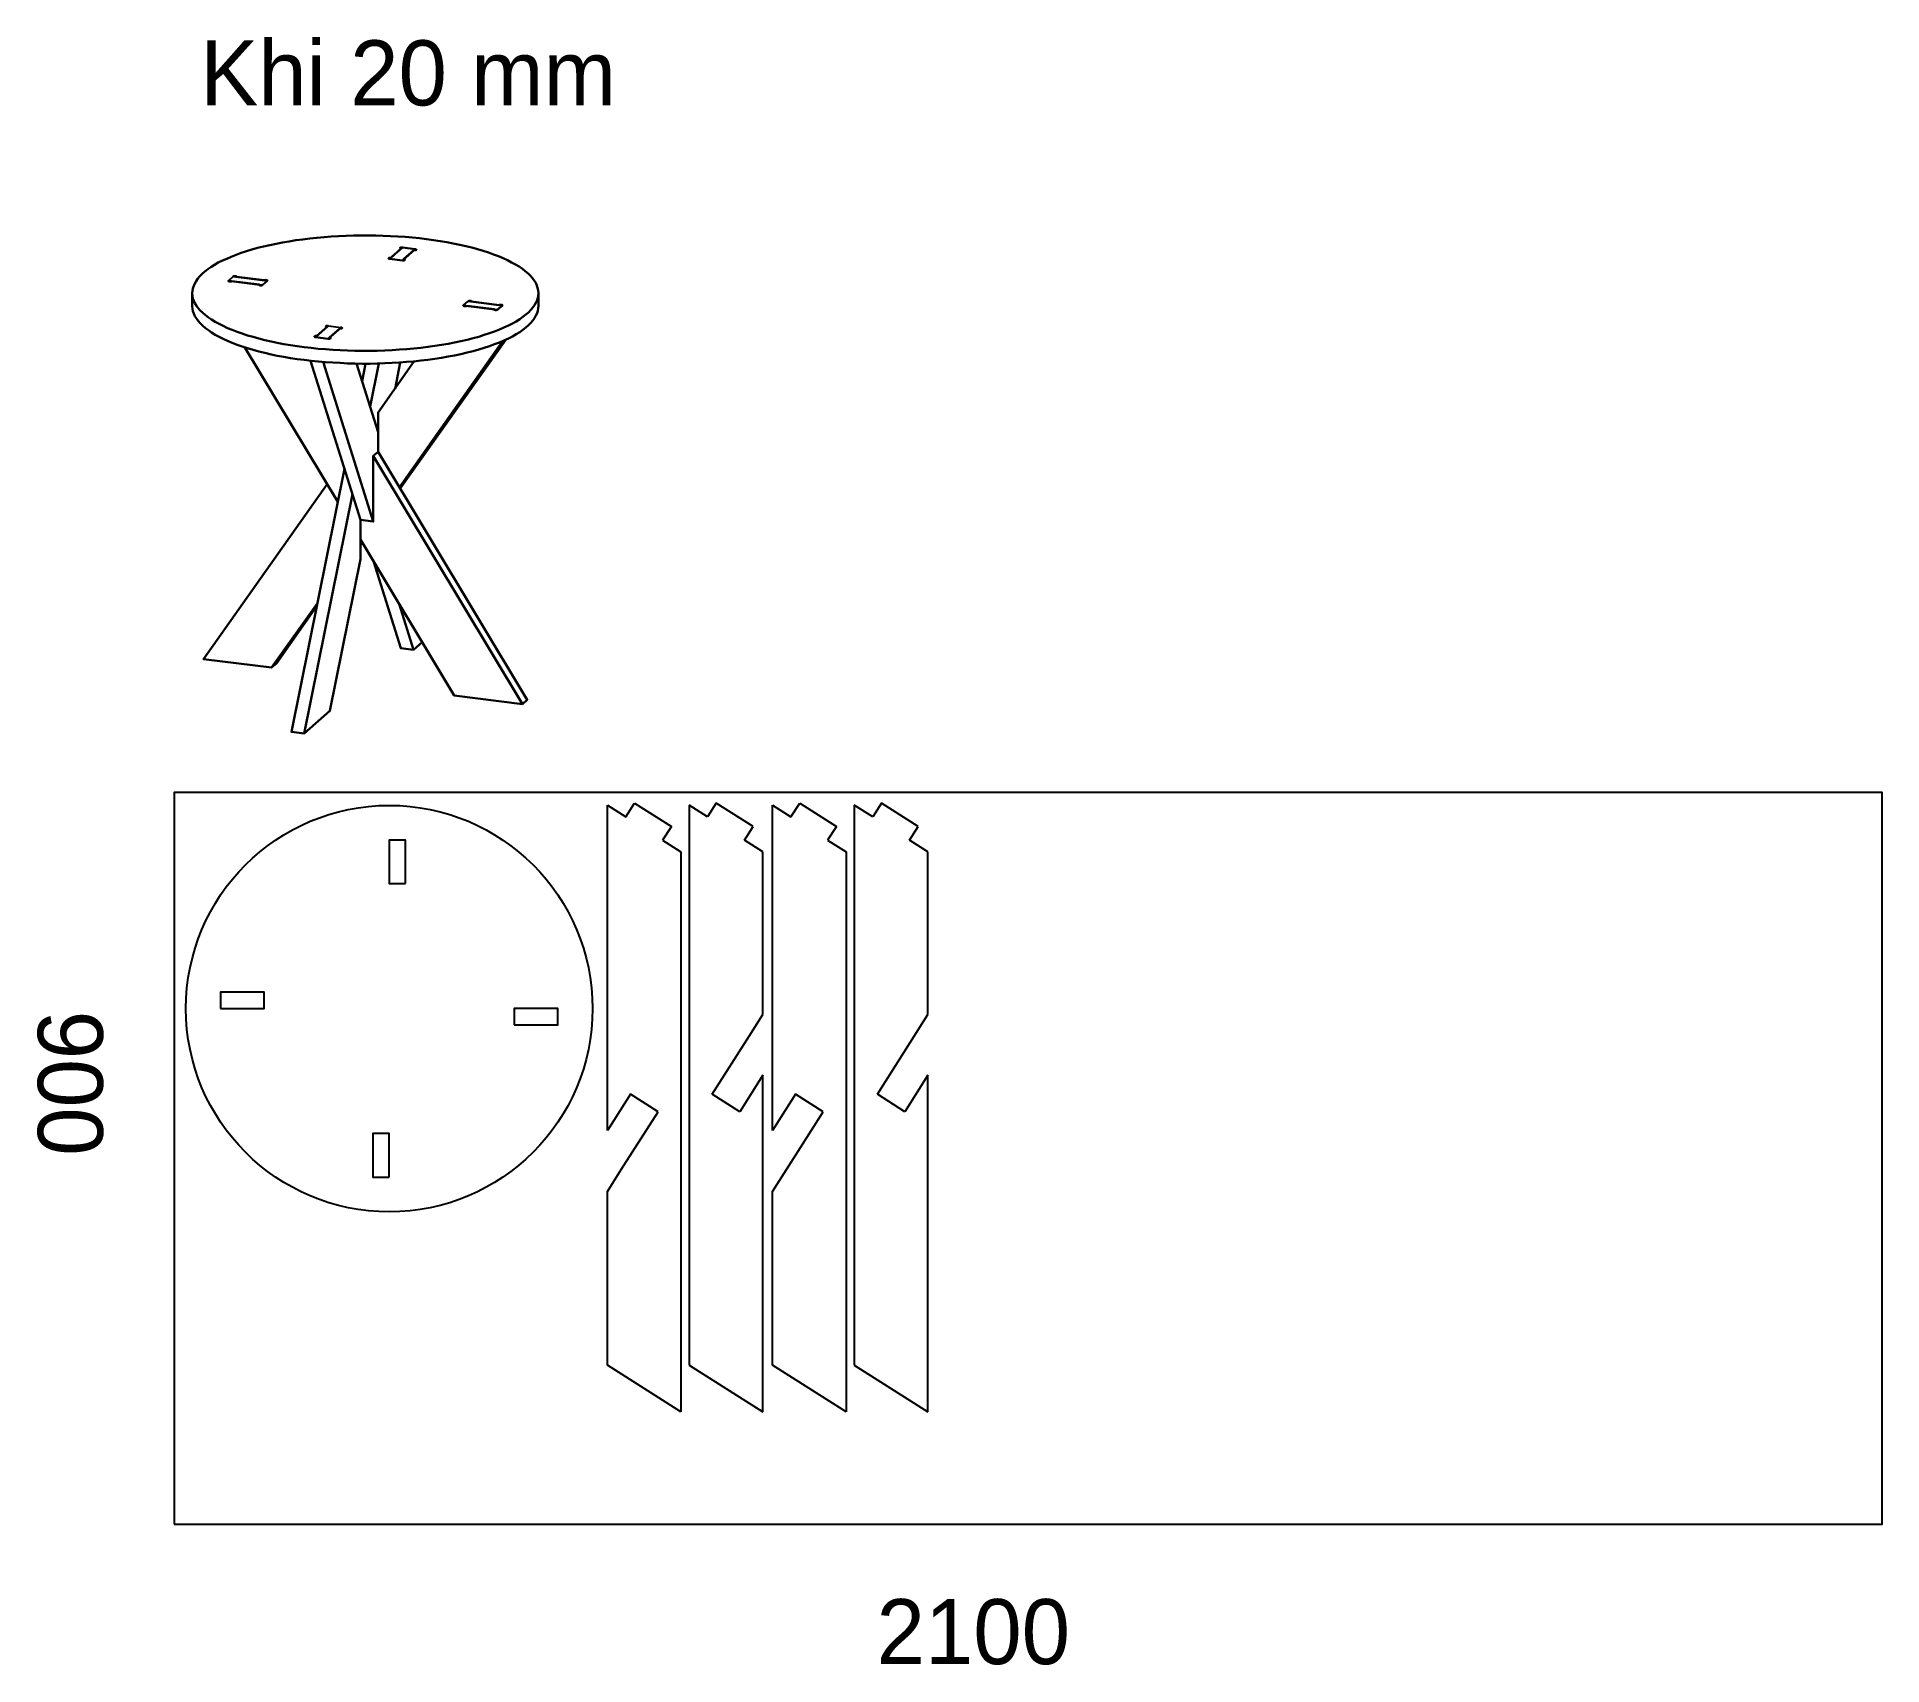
# Model space of a CAD drawing. Header units: millimetres. Extents: x 2405 to 4674, y -500 to 1503.
import ezdxf

# ---------------------------------------------------------------- set-up
doc = ezdxf.new("R2010")
doc.units = ezdxf.units.MM
doc.header["$MEASUREMENT"] = 0
doc.layers.add('Predeterminado', color=18, linetype='Continuous', true_color=0x000000)

msp = doc.modelspace()

# ---------------------------------------------------------------- linework, layer by layer
at = {"layer": 'Predeterminado', "color": 18, "lineweight": 30, "true_color": 0x000000}
for points in [[(2734.1, 1121), (2742.6, 1120.1), (2751.4, 1119.1), (2760.3, 1118.4), (2769.3, 1117.8), (2778.3, 1117.2), (2787.3, 1116.9), (2796.5, 1116.6), (2805.7, 1116.5), (2814.8, 1116.5), (2824, 1116.6), (2833.1, 1117), (2842.2, 1117.4), (2851.2, 1117.9), (2860.1, 1118.5), (2869, 1119.4), (2877.7, 1120.3), (2886.3, 1121.3), (2894.7, 1122.4), (2903, 1123.8), (2911.2, 1125.2), (2919.1, 1126.7), (2926.9, 1128.3), (2934.4, 1130), (2941.7, 1131.9), (2948.8, 1133.8), (2955.5, 1136), (2962.1, 1138.1), (2968.3, 1140.2), (2974.3, 1142.6), (2979.8, 1145), (2985.2, 1147.5), (2990.1, 1150.1), (2994.8, 1152.7), (2999.2, 1155.4), (3003.1, 1158.1), (3006.7, 1161), (3009.9, 1163.8), (3012.8, 1166.7), (3015.3, 1169.6), (3017.4, 1172.6), (3019.1, 1175.6), (3020.5, 1178.6), (3021.4, 1181.6), (3021.9, 1184.7), (3022.2, 1187.8), (3021.9, 1190.8), (3021.2, 1193.8), (3020.3, 1196.9), (3018.8, 1199.9), (3016.9, 1202.9), (3014.8, 1205.9), (3012.2, 1208.7), (3009.4, 1211.7), (3006, 1214.6), (3002.4, 1217.3), (2998.3, 1220), (2993.9, 1222.7), (2989.2, 1225.3), (2984.1, 1227.9), (2978.8, 1230.3), (2973.1, 1232.8), (2967, 1235.1), (2960.8, 1237.3), (2954.1, 1239.4), (2947.4, 1241.5), (2940.2, 1243.4), (2932.9, 1245.1), (2925.3, 1246.9), (2917.5, 1248.6), (2909.5, 1250), (2901.4, 1251.4), (2893.1, 1252.6), (2884.5, 1253.8), (2875.9, 1254.9), (2867.1, 1255.7), (2858.3, 1256.5), (2849.3, 1257.1), (2840.3, 1257.6), (2831.2, 1258.1), (2822.1, 1258.3), (2812.9, 1258.4), (2803.8, 1258.3), (2794.7, 1258.2), (2785.6, 1257.9), (2776.4, 1257.6), (2767.4, 1257), (2758.5, 1256.3), (2749.6, 1255.6), (2740.9, 1254.6), (2732.3, 1253.5), (2723.8, 1252.4), (2715.5, 1251.1), (2707.4, 1249.8), (2699.5, 1248.2), (2691.7, 1246.6), (2684.2, 1244.8), (2676.9, 1243), (2669.9, 1241), (2663.1, 1239), (2656.6, 1236.8), (2650.3, 1234.6), (2644.4, 1232.2), (2638.8, 1229.8), (2633.5, 1227.4), (2628.5, 1224.9), (2623.8, 1222.1), (2619.5, 1219.5), (2615.5, 1216.8), (2611.9, 1214), (2608.7, 1211.1), (2605.9, 1208.2), (2603.4, 1205.3), (2601.2, 1202.2), (2599.5, 1199.3), (2598.2, 1196.3), (2597.2, 1193.2), (2596.6, 1190.1), (2596.5, 1187.2), (2596.7, 1184.1), (2597.3, 1181), (2598.4, 1178), (2599.8, 1175), (2601.6, 1172), (2603.8, 1169), (2606.3, 1166.1), (2609.3, 1163.2), (2612.6, 1160.4), (2616.3, 1157.5), (2620.3, 1154.8), (2624.7, 1152.1), (2629.4, 1149.5), (2634.5, 1147), (2639.9, 1144.5), (2645.6, 1142.1), (2651.6, 1139.9), (2657.9, 1137.6), (2664.4, 1135.5), (2671.3, 1133.5), (2678.4, 1131.5), (2685.7, 1129.7), (2693.3, 1128), (2701, 1126.4), (2709.1, 1124.8), (2717.3, 1123.5), (2725.6, 1122.2)], [(2854.9, 1243.6), (2839.1, 1229.6), (2854.8, 1227.6), (2870.7, 1241.6)], [(2682.9, 1197.4), (2640.9, 1202.7), (2640.8, 1202.3), (2641.1, 1202.1), (2641.5, 1201.9), (2642.2, 1201.8), (2643.2, 1201.6), (2644, 1201.8), (2644.7, 1201.9), (2645.2, 1202.1), (2678.6, 1198), (2678.5, 1197.6), (2678.8, 1197.4), (2679.2, 1197.1), (2679.9, 1196.9), (2680.9, 1196.9), (2681.7, 1197), (2682.4, 1197.1)], [(2646.9, 1207.9), (2688.8, 1202.6), (2688.9, 1202.9), (2688.7, 1203.2), (2688.2, 1203.4), (2687.5, 1203.5), (2686.7, 1203.6), (2685.7, 1203.5), (2685, 1203.4), (2684.7, 1203.2), (2651.1, 1207.3), (2651.3, 1207.7), (2651, 1207.9), (2650.5, 1208.2), (2649.8, 1208.4), (2648.9, 1208.4), (2648.1, 1208.3), (2647.3, 1208.2)]]:
    msp.add_lwpolyline(points, close=True, dxfattribs=at)
for points in [[(2856.4, 1229), (2869.1, 1240.2), (2870.1, 1240.2), (2870.9, 1240.2), (2871.6, 1240.4), (2872.1, 1240.6), (2872.2, 1241), (2871.9, 1241.2), (2871.1, 1241.5), (2870.3, 1241.6), (2855.4, 1243.5), (2854.5, 1243.6), (2853.6, 1243.6), (2852.8, 1243.5), (2852.2, 1243.2), (2851.9, 1242.9), (2852.2, 1242.6), (2852.6, 1242.3), (2853.4, 1242.2), (2840.7, 1231), (2839.8, 1231), (2839, 1230.9), (2838.3, 1230.8), (2837.8, 1230.6), (2837.7, 1230.3), (2837.9, 1230), (2838.4, 1229.7), (2839.1, 1229.6), (2854.9, 1227.6), (2855.7, 1227.6), (2856.6, 1227.6), (2857.3, 1227.8), (2857.7, 1228.1), (2857.9, 1228.3), (2857.7, 1228.7), (2857.2, 1228.9), (2856.4, 1229), (2856.4, 1227.6)], [(2870.7, 1240.2), (2870.7, 1241.6)], [(2596.5, 1187.4), (2596.5, 1171.6), (2596.5, 1171.3), (2596.7, 1168.2), (2597.3, 1165.2), (2598.4, 1162.2), (2599.8, 1159.2), (2601.6, 1156.1), (2603.8, 1153.2), (2606.3, 1150.3), (2609.3, 1147.3), (2612.6, 1144.5), (2616.3, 1141.8), (2620.3, 1138.9), (2624.7, 1136.3), (2629.4, 1133.7), (2634.5, 1131.1), (2639.9, 1128.7), (2645.6, 1126.2), (2651.6, 1124), (2657.9, 1121.7), (2664.4, 1119.6), (2671.3, 1117.6), (2678.4, 1115.7), (2685.7, 1113.8), (2693.3, 1112.1), (2701, 1110.5), (2709.1, 1109.1), (2717.3, 1107.6), (2725.6, 1106.3), (2734.1, 1105.3), (2742.6, 1104.2), (2751.4, 1103.4), (2760.3, 1102.5), (2769.3, 1101.9), (2778.3, 1101.5), (2787.3, 1101), (2796.5, 1100.8), (2805.7, 1100.6), (2814.8, 1100.6), (2824, 1100.9), (2833.1, 1101.1), (2842.2, 1101.5), (2851.2, 1102.1), (2860.1, 1102.8), (2869, 1103.5), (2877.7, 1104.4), (2886.3, 1105.5), (2894.7, 1106.7), (2903, 1107.9), (2911.2, 1109.3), (2919.1, 1110.8), (2926.9, 1112.5), (2934.4, 1114.3), (2941.7, 1116), (2948.8, 1118.1), (2955.5, 1120.1), (2962.1, 1122.2), (2968.3, 1124.5), (2974.3, 1126.7), (2979.8, 1129.2), (2985.2, 1131.7), (2990.1, 1134.2), (2994.8, 1136.8), (2999.2, 1139.5), (3003.1, 1142.2), (3006.7, 1145.1), (3009.9, 1147.9), (3012.8, 1150.9), (3015.3, 1153.7), (3017.4, 1156.7), (3019.1, 1159.8), (3020.5, 1162.8), (3021.4, 1165.8), (3021.9, 1168.9), (3022.2, 1171.6), (3022.2, 1187.4)], [(2971.7, 1166.9), (2971.7, 1167), (2929.8, 1172.2), (2929.7, 1172), (2929.9, 1171.6), (2930.4, 1171.4), (2931.1, 1171.3), (2932.1, 1171.3), (2932.9, 1171.3), (2933.6, 1171.5), (2934.1, 1171.8), (2967.6, 1167.5), (2967.4, 1167.1), (2967.6, 1166.9), (2968.3, 1166.7), (2969.2, 1166.5), (2970.1, 1166.5), (2970.9, 1166.7), (2971.5, 1166.9), (2971.9, 1167.1), (2977.5, 1172), (2977.8, 1172.4), (2977.8, 1172.7), (2977.3, 1172.9), (2976.6, 1173.2), (2975.7, 1173.2), (2974.9, 1173.2), (2974, 1172.9), (2973.6, 1172.7), (2940, 1177), (2940.1, 1177.2), (2939.9, 1177.6), (2939.4, 1177.8), (2938.7, 1177.9), (2937.9, 1177.9), (2936.9, 1177.9), (2936.2, 1177.7), (2935.7, 1177.5), (2977.6, 1172.2)], [(2971.7, 1167), (2977.6, 1172.2), (2977.6, 1172.1)], [(2779.5, 1145.3), (2763.6, 1131.3), (2747.9, 1133.4), (2763.7, 1147.2), (2762.9, 1147.3), (2762.1, 1147.2), (2761.4, 1147.1), (2760.9, 1146.9), (2760.8, 1146.5), (2760.9, 1146.3), (2761.5, 1146), (2762.2, 1145.9), (2749.5, 1134.7), (2748.6, 1134.8), (2747.7, 1134.7), (2747, 1134.4), (2746.6, 1134.2), (2746.6, 1133.8), (2746.8, 1133.6), (2747.5, 1133.4), (2748.3, 1133.2), (2763.3, 1131.3), (2764.2, 1131.2), (2765.2, 1131.3), (2765.2, 1132.8), (2766, 1132.5), (2766.5, 1132.3), (2766.7, 1132.1), (2766.5, 1131.7), (2765.9, 1131.5), (2765.2, 1131.3)], [(2765.2, 1132.8), (2777.9, 1143.9), (2778.8, 1143.8), (2779.6, 1143.9), (2780.3, 1144), (2780.8, 1144.4), (2780.9, 1144.6), (2780.7, 1144.9), (2780.2, 1145.1), (2779.5, 1145.3), (2779.5, 1143.9)], [(2661.3, 1120.6), (2775.5, 930.8)], [(2978.5, 1128.6), (2851.2, 948.7)], [(2981.9, 1130), (2852.2, 947)], [(2793.5, 940), (2734.1, 645.9), (2765.8, 673.8), (2803.3, 860.1), (2803.3, 908.5), (2819.1, 906.5), (2819.1, 946.8), (2819.1, 987.1), (2825, 992.3), (2825, 1040.7), (2869.5, 1103.6)], [(2741.9, 1104.3), (2803.3, 908.5)], [(2757.5, 1102.8), (2819.1, 906.5)], [(2825, 1016.5), (2798.6, 1100.8)], [(2805.4, 1079.1), (2809.7, 1100.6)], [(2815.2, 1047.8), (2826, 1100.9)], [(2852.2, 1102.2), (2845.8, 1069.9)], [(2803.3, 884.3), (2918.6, 692.5), (3002.4, 682), (2819.1, 987.1)], [(3002.4, 682), (3008.4, 687.2), (2825, 992.3)], [(2734.1, 645.9), (2718.3, 647.8), (2783.7, 971.3)], [(2750.4, 806.2), (2694, 726.8), (2610.2, 737.3), (2762.4, 952.4)], [(2804.4, 882.5), (2803.3, 881.1)], [(2805.4, 880.9), (2803.3, 878)], [(2819.2, 857.9), (2852.9, 750.6), (2868.5, 748.7), (2879.2, 758.1)], [(2749.4, 801.8), (2700, 732), (2694, 726.8)], [(2850.7, 805.4), (2868.5, 748.7)]]:
    msp.add_lwpolyline(points, dxfattribs=at)
at = {"layer": 'Predeterminado'}
for points in [[(2640.9, 1202.7), (2646.9, 1207.9)], [(2682.9, 1197.4), (2688.8, 1202.6)], [(2929.8, 1172.2), (2935.7, 1177.5)], [(2763.7, 1147.2), (2779.5, 1145.3)], [(3107, 557.5), (3129.6, 543.2)], [(3107, 157.5), (3107, 557.5)], [(3129.6, 543.2), (3140.4, 560.1)], [(3140.4, 560.1), (3185.6, 531.5)], [(3230.2, 543.2), (3207.6, 557.5)], [(3207.6, 557.5), (3207.6, -131.2)], [(3240.9, 560.1), (3230.2, 543.2)], [(3286.1, 531.5), (3240.9, 560.1)], [(3310, 557.5), (3332.6, 543.2)], [(3310, 157.5), (3310, 557.5)], [(3332.6, 543.2), (3343.4, 560.1)], [(3343.4, 560.1), (3388.6, 531.5)], [(3433.2, 543.2), (3410.6, 557.5)], [(3410.6, 557.5), (3410.6, -131.2)], [(3443.9, 560.1), (3433.2, 543.2)], [(3489.1, 531.5), (3443.9, 560.1)], [(3185.6, 531.5), (3174.8, 514.5)], [(3275.4, 514.5), (3286.1, 531.5)], [(3388.6, 531.5), (3377.8, 514.5)], [(3478.4, 514.5), (3489.1, 531.5)], [(3174.8, 514.5), (3197.4, 500.2)], [(3197.4, 500.2), (3197.4, -188.5)], [(3298, 500.2), (3275.4, 514.5)], [(3298, 300.2), (3298, 500.2)], [(3377.8, 514.5), (3400.4, 500.2)], [(3400.4, 500.2), (3400.4, -188.5)], [(3501, 500.2), (3478.4, 514.5)], [(3501, 300.2), (3501, 500.2)], [(3281.1, 273.5), (3298, 300.2)], [(3484.1, 273.5), (3501, 300.2)], [(3235.9, 202.1), (3281.1, 273.5)], [(3438.9, 202.1), (3484.1, 273.5)], [(3298, 225.3), (3269.8, 180.6)], [(3298, -188.5), (3298, 225.3)], [(3501, 225.3), (3472.8, 180.6)], [(3501, -188.5), (3501, 225.3)], [(3135.3, 202.1), (3107, 157.5)], [(3169.2, 180.6), (3135.3, 202.1)], [(3269.8, 180.6), (3235.9, 202.1)], [(3338.3, 202.1), (3310, 157.5)], [(3372.2, 180.6), (3338.3, 202.1)], [(3472.8, 180.6), (3438.9, 202.1)], [(3124, 109.3), (3169.2, 180.6)], [(3327, 109.3), (3372.2, 180.6)], [(3107, 82.5), (3124, 109.3)], [(3310, 82.5), (3327, 109.3)], [(3107, -131.2), (3107, 82.5)], [(3310, -131.2), (3310, 82.5)], [(3197.4, -188.5), (3107, -131.2)], [(3207.6, -131.2), (3298, -188.5)], [(3400.4, -188.5), (3310, -131.2)], [(3410.6, -131.2), (3501, -188.5)]]:
    msp.add_lwpolyline(points, dxfattribs=at)
for points in [[(2574.4, -326.7), (4674.4, -326.7), (4674.4, 573.3), (2574.4, 573.3)], [(2858.7, 461.2), (2858.7, 514.7), (2838.7, 514.7), (2838.7, 461.2)], [(2631.3, 307.4), (2684.8, 307.4), (2684.8, 327.4), (2631.3, 327.4)], [(2992.5, 287.3), (3046, 287.3), (3046, 307.4), (2992.5, 307.4)], [(2838.7, 100.1), (2838.7, 153.6), (2818.6, 153.6), (2818.6, 100.1)]]:
    msp.add_lwpolyline(points, close=True, dxfattribs=at)
msp.add_circle((2838.7, 307.4), 250, dxfattribs=at)

# ---------------------------------------------------------------- texts
at = {"layer": 'Predeterminado', "char_height": 80, "attachment_point": 7, "line_spacing_factor": 0.963855}
for s, insert, width in [('\\fMontserrat Medium;Khi 20 mm', (2606.3, 1417.2), 688.966), ('\\fMontserrat Medium;2100', (3437.9, -500.1), 331.724)]:
    msp.add_mtext(s, dxfattribs=dict(at, insert=insert, width=width))
at = {"layer": 'Predeterminado', "insert": (2405.4, 304.8), "char_height": 80, "width": 292.414, "attachment_point": 7, "rotation": 270, "line_spacing_factor": 0.963855}
msp.add_mtext('\\fMontserrat Medium;900', dxfattribs=at)

doc.saveas('drawing.dxf')
